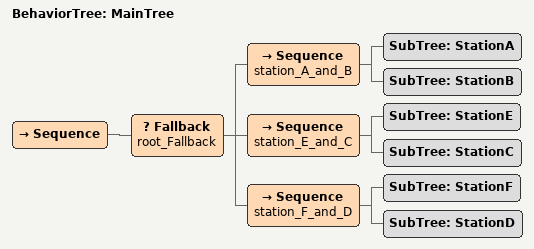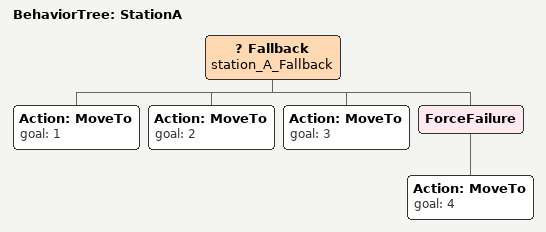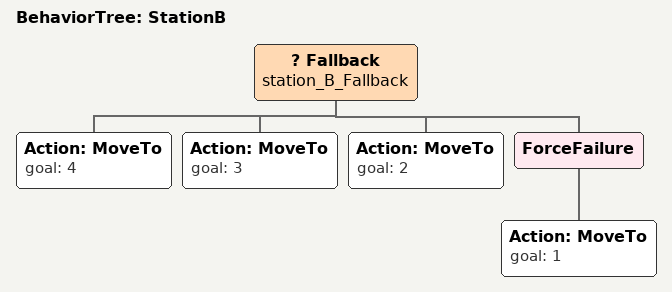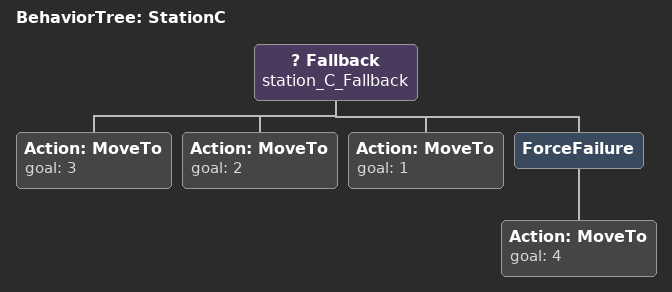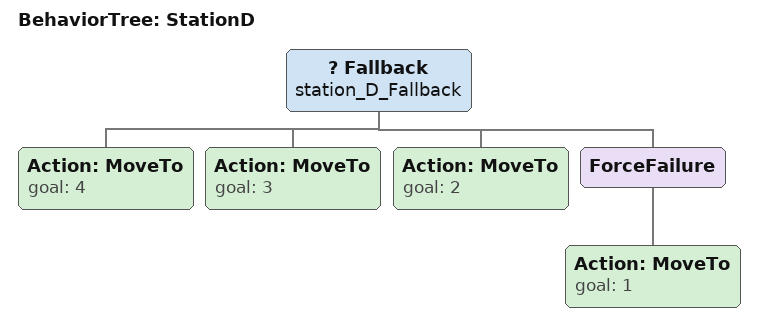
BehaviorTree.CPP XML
<root main_tree_to_execute = "MainTree" >
    <BehaviorTree ID="MainTree">
        <Sequence>
            <Fallback name="root_Fallback">
                <Sequence name="station_A_and_B">
                    <SubTree ID="StationA" />
                    <SubTree ID="StationB" />
                </Sequence>
                <Sequence name="station_E_and_C">
                    <SubTree ID="StationE" />
                    <SubTree ID="StationC" />
                </Sequence>
                <Sequence name="station_F_and_D">
                    <SubTree ID="StationF" />
                    <SubTree ID="StationD" />
                </Sequence>
            </Fallback>
        </Sequence>
    </BehaviorTree>
    <BehaviorTree ID="StationA">
        <Fallback name="station_A_Fallback">
            <Action ID="MoveTo" goal="1" />
            <Action ID="MoveTo" goal="2" />
            <Action ID="MoveTo" goal="3" />
            <ForceFailure>
                <Action ID="MoveTo" goal="4" />
            </ForceFailure>
        </Fallback>
    </BehaviorTree>
    <BehaviorTree ID="StationB">
        <Fallback name="station_B_Fallback">
            <Action ID="MoveTo" goal="4" />
            <Action ID="MoveTo" goal="3" />
            <Action ID="MoveTo" goal="2" />
            <ForceFailure>
                <Action ID="MoveTo" goal="1" />
            </ForceFailure>
        </Fallback>
    </BehaviorTree>
    <BehaviorTree ID="StationC">
        <Fallback name="station_C_Fallback">
            <Action ID="MoveTo" goal="3" />
            <Action ID="MoveTo" goal="2" />
            <Action ID="MoveTo" goal="1" />
            <ForceFailure>
                <Action ID="MoveTo" goal="4" />
            </ForceFailure>
        </Fallback>
    </BehaviorTree>
    <BehaviorTree ID="StationD">
        <Fallback name="station_D_Fallback">
            <Action ID="MoveTo" goal="4" />
            <Action ID="MoveTo" goal="3" />
            <Action ID="MoveTo" goal="2" />
            <ForceFailure>
                <Action ID="MoveTo" goal="1" />
            </ForceFailure>
        </Fallback>
    </BehaviorTree>
</root>
